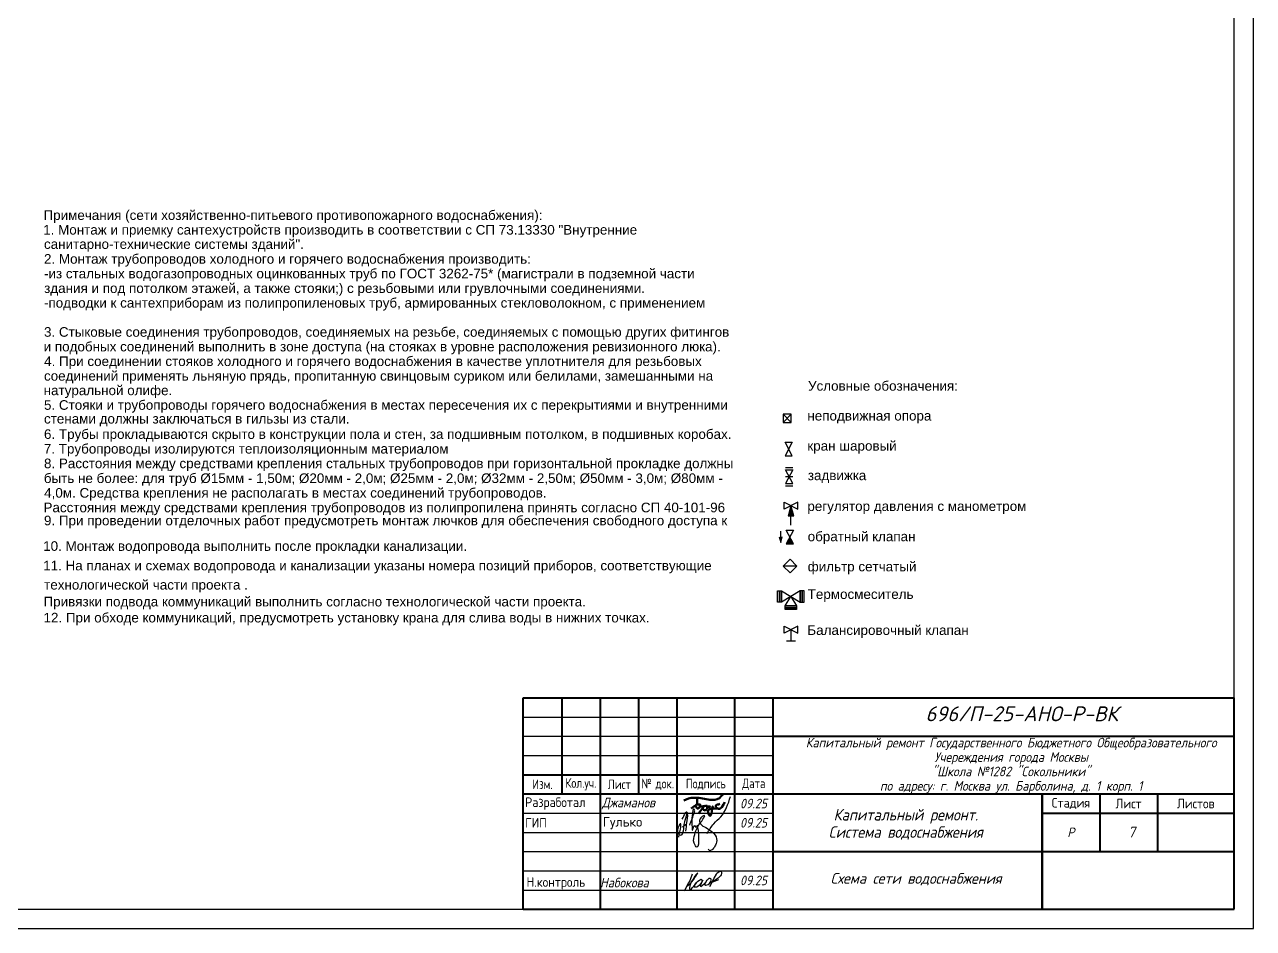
# Model space of a CAD drawing. Header units: millimetres. Extents: x -10178924 to 11692288, y -947381 to 58396.
# Drawn here: x 385898 to 417873, y -576436 to -552916 of the extents above; entities that cross this region are included whole.
import ezdxf

# ---------------------------------------------------------------- set-up
doc = ezdxf.new("R2010")
doc.units = ezdxf.units.MM
for name, color, linetype, lineweight in [('Oborudowanie', 7, 'Continuous', 13), ('PDF _0', 7, 'Continuous', 9), ('PDF _Текст', 7, 'Continuous', 5), ('Shtamp', 7, 'Continuous', 35), ('подписи', 170, 'Continuous', 25), ('ПП_Оформление_подписи_ГИП_Гулько', 5, 'Continuous', 30)]:
    doc.layers.add(name, color=color, linetype=linetype, lineweight=lineweight)
for name, color, linetype in [('PDF __надписи водопровод', 7, 'Continuous'), ('PDF __надписи_вода', 7, 'Continuous'), ('PDF _В1_Арматура', 7, 'Continuous')]:
    doc.layers.add(name, color=color, linetype=linetype)
doc.layers.add('PDF _ВК', color=7, linetype='Continuous', true_color=0x007eff)
doc.styles.add('ISOCPEUR', font='isocpeui.ttf', dxfattribs={"width": 0.9})
doc.styles.add('PDF Arial', font='arial.ttf')
doc.styles.add('PDF ISOCPEUR', font='isocpeur.ttf')
doc.styles.add('PDF ISOCPEUR Italic', font='isocpeui.ttf')
doc.styles.add('М2', font='isocpeur.ttf', dxfattribs={"width": 0.8})

# ---------------------------------------------------------------- blocks, each defined once
blk = doc.blocks.new('A$Cb06f03d6')
at = {"layer": 'ПП_Оформление_подписи_ГИП_Гулько'}
blk.add_line((-125812, 86151), (-99010, 105567), dxfattribs=at)
for points in [[(48334, 37486), (96196, 107493), (144753, 156012), (214812, 300877)], [(-153665, 12505), (-142841, 105790), (-159754, 76722), (-152989, 32784), (-137429, 26024), (-117811, 71315), (-98869, 164600), (-92504, 179742), (-92297, 176756)], [(-128360, 138738), (-93552, 187518), (-92504, 179742), (-97797, 114560), (-104164, 55600)], [(-75533, 97324), (-42210, 189000), (-42210, 208026), (-48269, 212783), (-52164, 202837), (-57357, 65757), (-56924, 62730), (-40479, 94297), (-32257, 83054), (-17543, 96459), (-18408, 94730), (-18706, 73957), (-12202, 5501), (-23909, -59489), (-44288, -31326), (-39549, 31070), (-17839, 86088), (28122, 165376), (-2229, 141546), (2107, 106452), (39396, 79590), (85790, 47095), (115708, 735), (107904, -44757), (87958, -72486), (68013, -84185), (56306, -72920)]]:
    blk.add_spline(points, degree=3, dxfattribs=at)

msp = doc.modelspace()

# ---------------------------------------------------------------- linework, layer by layer
for p, q in [((405633.4, -563057.5), (405849, -563273)), ((405849, -563057.5), (405633.4, -563273)), ((405491.1, -567648.8), (405540.3, -567648.8)), ((405491.1, -567943.9), (405491.1, -567648.8)), ((405540.3, -567648.8), (405540.3, -567943.9)), ((405540.3, -567648.8), (405589.5, -567648.8)), ((405540.3, -567943.9), (405540.3, -567648.8)), ((405589.5, -567648.8), (405589.5, -567943.9)), ((405589.5, -567648.8), (405835.4, -567796.3)), ((405589.5, -567943.9), (405589.5, -567648.8)), ((405835.4, -567796.3), (405589.5, -567943.9)), ((405687.9, -568042.2), (405835.4, -567796.3)), ((405835.4, -567796.3), (405983, -568042.2)), ((405540.3, -567943.9), (405491.1, -567943.9)), ((405589.5, -567943.9), (405540.3, -567943.9)), ((405687.9, -568091.4), (405687.9, -568042.2)), ((405687.9, -568042.2), (405983, -568042.2)), ((405983, -568042.2), (405687.9, -568042.2)), ((405687.9, -568140.6), (405687.9, -568091.4)), ((405687.9, -568091.4), (405983, -568091.4)), ((405983, -568091.4), (405687.9, -568091.4)), ((405983, -568140.6), (405687.9, -568140.6)), ((405983, -568042.2), (405983, -568091.4)), ((405983, -568091.4), (405983, -568140.6)), ((405840.2, -568659.8), (405840.2, -568954.7)), ((405719.5, -568954.7), (405960.8, -568954.7))]:
    msp.add_line(p, q)
at = {"extrusion": (0, 0, -1)}
for p, q in [((406081.3, -567648.8), (405835.4, -567796.3)), ((405835.4, -567796.3), (406081.3, -567943.9)), ((406130.5, -567648.8), (406081.3, -567648.8)), ((406081.3, -567648.8), (406081.3, -567943.9)), ((406081.3, -567943.9), (406081.3, -567648.8)), ((406179.7, -567648.8), (406130.5, -567648.8)), ((406130.5, -567648.8), (406130.5, -567943.9)), ((406130.5, -567943.9), (406130.5, -567648.8)), ((406179.7, -567943.9), (406179.7, -567648.8)), ((406081.3, -567943.9), (406130.5, -567943.9)), ((406130.5, -567943.9), (406179.7, -567943.9))]:
    msp.add_line(p, q, dxfattribs=at)
msp.add_lwpolyline([(405633.4, -563273), (405849, -563273), (405849, -563057.5), (405633.4, -563057.5)], close=True)
at = {"layer": 'Oborudowanie', "color": 7}
for p, q in [((405491.1, -567648.8), (405589.5, -567648.8)), ((405491.1, -567943.9), (405491.1, -567648.8)), ((405540.3, -567943.9), (405540.3, -567648.8)), ((405589.5, -567648.8), (406081.3, -567943.9)), ((405589.5, -567943.9), (406081.3, -567648.8)), ((405589.5, -567648.8), (405589.5, -567943.9)), ((406179.7, -567648.8), (406081.3, -567648.8)), ((406081.3, -567648.8), (406081.3, -567943.9)), ((406130.5, -567648.8), (406130.5, -567943.9)), ((406179.7, -567943.9), (406179.7, -567648.8))]:
    msp.add_line(p, q, dxfattribs=at)
at = {"layer": 'Oborudowanie'}
for p, q in [((405835.4, -567796.3), (405687.9, -568042.2)), ((405983, -568042.2), (405835.4, -567796.3)), ((405687.9, -568140.6), (405687.9, -568042.2)), ((405687.9, -568042.2), (405983, -568042.2)), ((405983, -568091.4), (405687.9, -568091.4)), ((405983, -568140.6), (405687.9, -568140.6))]:
    msp.add_line(p, q, dxfattribs=at)
at = {"layer": 'PDF _0', "lineweight": 25}
for points in [[(291774.7, -576435.8), (417873.2, -576435.8), (417873.2, -517040), (291774.7, -517040)], [(293772.9, -517539.6), (293772.9, -575936.3), (417373.7, -575936.3), (417373.7, -517539.6)]]:
    msp.add_lwpolyline(points, close=True, dxfattribs=at)
at = {"layer": 'PDF __надписи водопровод', "lineweight": 25}
for points in [[(405662.4, -565523.2), (405662.4, -565345.4), (406018, -565523.2), (406018, -565345.4)], [(405662.4, -568748.7), (405662.4, -568570.9), (406018, -568748.7), (406018, -568570.9)]]:
    msp.add_lwpolyline(points, close=True, dxfattribs=at)
at = {"layer": 'PDF __надписи водопровод', "transparency": 33554559}
msp.add_solid([(405809.2, -566248.4), (405902.3, -566426.2), (405716.1, -566426.2)], dxfattribs=at)
at = {"layer": 'PDF __надписи_вода', "lineweight": 30}
msp.add_lwpolyline([(405840.2, -565946.5), (405840.2, -565430.1), (405764, -565701), (405916.4, -565701), (405840.2, -565430.1)], dxfattribs=at)
at = {"layer": 'PDF __надписи_вода', "transparency": 33554559}
for points in [[(405764, -565701), (405840.2, -565430.1), (405840.2, -565701)], [(405840.2, -565430.1), (405840.2, -565701), (405916.4, -565701)]]:
    msp.add_solid(points, dxfattribs=at)
at = {"layer": 'PDF _В1_Арматура', "color": 162, "lineweight": 50, "true_color": 0x0037dd}
for points in [[(403049.3, -573103.5), (403171.9, -573051), (403241.9, -573039.3), (403306.1, -573033.5), (403376.1, -573033.5), (403446.1, -573039.3), (403592, -573062.6), (403726.2, -573086), (403796.2, -573091.8), (403860.4, -573086), (403918.7, -573068.5), (403977, -573045.1), (404023.7, -572998.4), (404070.4, -572957.6)], [(403402.6, -573062.2), (403402.6, -573103), (403402.6, -573143.9), (403396.7, -573184.7), (403379.2, -573213.9), (403350.1, -573243), (403315.1, -573266.4), (403245, -573313.1)], [(403373.4, -573219.7), (403431.8, -573213.9), (403449.3, -573208), (403472.6, -573213.9), (403478.4, -573213.9), (403478.4, -573225.5), (403472.6, -573254.7), (403466.8, -573266.4), (403455.1, -573295.6), (403431.8, -573307.2), (403420.1, -573313.1), (403402.6, -573313.1), (403390.9, -573307.2), (403379.2, -573283.9), (403350.1, -573243)], [(403525.1, -573301.4), (403560.1, -573342.2), (403566, -573353.9), (403589.3, -573359.7), (403606.8, -573365.6), (403618.5, -573359.7), (403636, -573348.1), (403647.6, -573324.7), (403659.3, -573307.2), (403659.3, -573278.1), (403659.3, -573260.5), (403659.3, -573248.9), (403647.6, -573243), (403624.3, -573243), (403577.6, -573254.7), (403437.6, -573441.4)], [(403466.8, -573272.2), (403601, -573248.9)], [(403659.3, -573260.5), (403729.3, -573260.5), (403723.5, -573283.9), (403723.5, -573307.2), (403729.3, -573318.9), (403741, -573318.9), (403764.4, -573324.7), (403793.5, -573318.9), (403805.2, -573307.2), (403805.2, -573283.9), (403799.4, -573260.5), (403793.5, -573324.7), (403781.9, -573388.9), (403770.2, -573441.4), (403758.5, -573476.4), (403758.5, -573488.1), (403746.8, -573499.8), (403741, -573505.6), (403729.3, -573505.6), (403723.5, -573499.8), (403711.8, -573488.1), (403694.3, -573453.1), (403682.7, -573406.4), (403676.8, -573388.9), (403682.7, -573377.2), (403688.5, -573359.7), (403700.2, -573348.1), (403729.3, -573336.4), (403770.2, -573318.9), (403822.7, -573318.9), (403933.6, -573313.1)], [(403986.1, -573196.4), (403951.1, -573208), (403916.1, -573213.9), (403892.7, -573231.4), (403886.9, -573243), (403881.1, -573254.7), (403881.1, -573260.5), (403886.9, -573272.2), (403904.4, -573295.6), (403933.6, -573313.1), (403956.9, -573324.7), (403980.2, -573324.7), (403997.7, -573313.1), (404026.9, -573301.4), (404044.4, -573278), (404085.3, -573213.9), (404120.3, -573149.7)]]:
    msp.add_lwpolyline(points, dxfattribs=at)
at = {"layer": 'PDF _В1_Арматура', "color": 162, "lineweight": 25, "true_color": 0x2b3cd4}
for points in [[(403266, -575023.5), (403227.9, -575142), (403206.7, -575197), (403177.1, -575252.1), (403058.5, -575463.7)], [(403122, -575341), (403164.4, -575311.3), (403206.7, -575273.2), (403253.3, -575230.9), (403299.8, -575171.6), (403342.2, -575112.4), (403380.3, -575053.1), (403393, -575031.9), (403405.7, -575010.8), (403409.9, -574998.1), (403414.1, -574989.6), (403409.9, -574993.8), (403401.4, -575002.3), (403388.7, -575015), (403371.8, -575036.2), (403333.7, -575087), (403291.4, -575150.5), (403253.3, -575214), (403223.6, -575273.2), (403206.7, -575328.3), (403198.2, -575379.1), (403198.2, -575408.7), (403210.9, -575417.2), (403223.6, -575421.4), (403249, -575404.5), (403270.2, -575383.3), (403342.2, -575298.6), (403376, -575252.1), (403414.1, -575209.7), (403460.7, -575175.9), (403481.9, -575158.9), (403494.6, -575154.7), (403511.5, -575158.9), (403520, -575167.4), (403528.4, -575180.1), (403524.2, -575209.7), (403515.7, -575239.4), (403494.6, -575264.8), (403456.5, -575307.1), (403414.1, -575345.2), (403388.7, -575357.9), (403359.1, -575366.4), (403333.7, -575366.4), (403325.2, -575362.1), (403321, -575353.7), (403321, -575332.5), (403337.9, -575307.1), (403363.3, -575273.2), (403388.7, -575239.4)], [(403545.4, -575175.9), (403503, -575264.8), (403477.6, -575307.1), (403473.4, -575315.6), (403473.4, -575328.3), (403481.9, -575336.7), (403490.3, -575341), (403536.9, -575307.1), (403579.2, -575277.5), (403642.7, -575214)], [(403727.4, -575341), (403841.7, -575129.3), (403901, -575023.5), (403913.7, -574998.1), (403934.8, -574976.9), (403960.2, -574960), (403989.9, -574947.3), (404002.6, -574943), (404015.3, -574947.3), (404023.7, -574955.7), (404028, -574972.7), (404028, -575006.5), (404023.7, -575040.4), (404006.8, -575065.8), (403989.9, -575087), (403943.3, -575129.3), (403841.7, -575197), (403790.9, -575222.4), (403735.9, -575247.8)], [(403790.9, -575235.1), (403879.8, -575201.3), (403964.5, -575163.2)]]:
    msp.add_lwpolyline(points, dxfattribs=at)
msp.add_lwpolyline([(403642.7, -575192.8), (403617.3, -575243.6), (403608.9, -575264.8), (403600.4, -575277.5), (403600.4, -575294.4), (403600.4, -575302.9), (403608.9, -575307.1), (403617.3, -575307.1), (403651.2, -575302.9), (403689.3, -575290.2), (403718.9, -575269), (403740.1, -575243.6), (403752.8, -575214), (403761.3, -575184.3), (403765.5, -575171.6), (403761.3, -575154.7), (403752.8, -575142), (403735.9, -575133.5), (403718.9, -575133.5), (403702, -575137.8), (403676.6, -575158.9), (403655.4, -575180.1)], close=True, dxfattribs=at)
at = {"layer": 'PDF _ВК', "color": 7, "lineweight": 30}
for points in [[(405872.7, -563784.5), (405686.4, -564140.1), (405872.7, -564140.1), (405686.4, -563784.5)], [(405885.4, -564499.9), (405699.1, -564855.6), (405885.4, -564855.6), (405699.1, -564499.9)], [(405902.3, -566070.6), (405716.1, -566426.2), (405902.3, -566426.2), (405716.1, -566070.6)]]:
    msp.add_lwpolyline(points, close=True, dxfattribs=at)
for points in [[(405699.1, -564444.9), (405885.4, -564444.9)], [(405699.1, -564677.7), (405885.4, -564677.7)], [(405699.1, -564914.8), (405885.4, -564914.8)], [(405534, -566248.4), (405572.1, -566392.3), (405572.1, -566100.2)], [(405572.1, -566392.3), (405614.5, -566248.4)], [(405991.2, -567006.2), (405817.7, -566828.4), (405639.9, -567006.2), (405817.7, -567184), (405991.2, -567006.2), (405639.9, -567006.2)]]:
    msp.add_lwpolyline(points, dxfattribs=at)
at = {"layer": 'Shtamp', "linetype": 'Continuous', "lineweight": 40}
for p, q in [((398873.7, -570436.2), (417373.7, -570436.2)), ((398873.7, -575936.2), (398873.7, -570436.2)), ((399873.7, -570436.2), (399873.7, -572936.2)), ((400873.7, -570436.2), (400873.7, -575936.2)), ((401873.7, -570436.2), (401873.7, -572936.2)), ((402873.7, -570436.2), (402873.7, -575936.2)), ((404373.7, -570436.2), (404373.7, -575936.2)), ((405373.7, -575936.2), (405373.7, -570437.3)), ((417373.7, -575936.2), (417373.7, -570436.2)), ((405373.7, -571436.2), (417373.7, -571436.2)), ((398873.7, -572436.2), (405373.7, -572436.2)), ((398873.7, -572936.2), (417373.7, -572936.2)), ((412373.7, -575936.2), (412373.7, -572936.2)), ((412373.7, -572936.2), (412373.7, -575936.2)), ((413873.7, -572936.2), (413873.7, -574436.2)), ((415373.7, -572936.2), (415373.7, -574436.2)), ((412373.7, -573436.2), (417373.7, -573436.2)), ((405373.7, -574436.2), (417373.7, -574436.2)), ((398873.7, -575936.2), (417373.7, -575936.2))]:
    msp.add_line(p, q, dxfattribs=at)
at = {"layer": 'Shtamp', "linetype": 'Continuous', "lineweight": 25}
for p, q in [((398873.7, -570936.2), (405373.7, -570936.2)), ((398873.7, -571436.2), (405373.7, -571436.2)), ((398873.7, -571936.2), (405373.7, -571936.2)), ((398873.7, -573436.2), (405373.7, -573436.2)), ((398873.7, -573936.2), (405373.7, -573936.2)), ((398873.7, -574436.2), (405373.7, -574436.2)), ((398873.7, -574936.2), (405373.7, -574936.2)), ((398873.7, -575436.2), (405373.7, -575436.2))]:
    msp.add_line(p, q, dxfattribs=at)

# ---------------------------------------------------------------- block references
at = {"layer": 'подписи', "xscale": 0.003662109375, "yscale": 0.003662109375, "zscale": 0.003662109375}
msp.add_blockref('A$Cb06f03d6', (403481.2, -574105), dxfattribs=at)

# ---------------------------------------------------------------- texts
at = {"layer": 'PDF _Текст', "color": 7, "attachment_point": 7, "style": 'PDF Arial'}
for s, insert, char_height in [('Примечания (сети хозяйственно-питьевого противопожарного водоснабжения):', (386390.2, -558075), 250.003), ('1. Монтаж и приемку сантехустройств производить в соответствии с СП 73.13330 "Внутренние', (386381.8, -558456.1), 250.003), ('санитарно-технические системы зданий".', (386402.9, -558828.7), 250.003), ('2. Монтаж трубопроводов холодного и горячего водоснабжения производить:', (386402.9, -559213.9), 250.003), ('-из стальных водогазопроводных оцинкованных труб по ГОСТ 3262-75* (магистрали в подземной части', (386402.9, -559594.9), 250.003), ('здания и под потолком этажей, а также стояки;) с резьбовыми или грувлочными соединениями.', (386407.2, -559975.9), 250.003), ('-подводки к сантехприборам из полипропиленовых труб, армированных стекловолокном, с применением', (386402.9, -560356.9), 250.003), ('3. Стыковые соединения трубопроводов, соединяемых на резьбе, соединяемых с помощью других фитингов', (386402.9, -561114.7), 250.003), ('и подобных соединений выполнить в зоне доступа (на стояках в уровне расположения ревизионного люка).', (386394.5, -561495.7), 250.003), ('4. При соединении стояков холодного и горячего водоснабжения в качестве уплотнителя для резьбовых', (386407.2, -561876.7), 250.003), ('соединений применять льняную прядь, пропитанную свинцовым суриком или белилами, замешанными на', (386402.9, -562257.7), 250.003), ('натуральной олифе.', (386394.5, -562634.5), 250.003), ('Условные обозначения:', (406283.4, -562446.6), 250.003), ('5. Стояки и трубопроводы горячего водоснабжения в местах пересечения их с перекрытиями и внутренними', (386402.9, -563015.5), 250.003), ('неподвижная опора', (406266.4, -563295.1), 250.003), ('стенами должны заключаться в гильзы из стали.', (386402.9, -563370.1), 250.003), ('6. Трубы прокладываются скрыто в конструкции пола и стен, за подшивным потолком, в подшивных коробах.', (386402.9, -563773.3), 250.003), ('7. Трубопроводы изолируются теплоизоляционным материалом', (386398.7, -564154.3), 250.003), ('кран шаровый', (406266.4, -564078.3), 250.003), ('8. Расстояния между средствами крепления стальных трубопроводов при горизонтальной прокладке должны', (386402.9, -564535.3), 250.003), ('быть не более: для труб Ø15мм - 1,50м; Ø20мм - 2,0м; Ø25мм - 2,0м; Ø32мм - 2,50м; Ø50мм - 3,0м; Ø80мм -', (386398.7, -564920.6), 250.003), ('задвижка', (406279.1, -564843.4), 250), ('4,0м. Средства крепления не располагать в местах соединений трубопроводов.', (386407.2, -565301.6), 250.003), ('Расстояния между средствами крепления трубопроводов из полипропилена принять согласно СП 40-101-96', (386390.2, -565682.6), 250.003), ('регулятор давления с манометром', (406266.4, -565648.7), 250.003), ('9. При проведении отделочных работ предусмотреть монтаж лючков для обеспечения свободного доступа к', (386402.9, -566021.3), 250.003), ('обратный клапан', (406274.9, -566436.3), 250.003), ('10. Монтаж водопровода выполнить после прокладки канализации.', (386381.8, -566686.1), 250.003), ('11. На планах и схемах водопровода и канализации указаны номера позиций приборов, соответствующие', (386381.8, -567194), 250.003), ('фильтр сетчатый', (406274.9, -567219.5), 250.003), ('технологической части проекта .', (386407.2, -567693.7), 250.003), ('Привязки подвода коммуникаций выполнить согласно технологической части проекта.\\P12. При обходе коммуникаций, предусмотреть установку крана для слива воды в нижних точках.', (386390.2, -568548.9), 250.003), ('Термосмеситель', (406274.9, -567937.8), 250.003), ('Балансировочный клапан', (406266.4, -568874.3), 250.003)]:
    msp.add_mtext(s, dxfattribs=dict(at, insert=insert, char_height=char_height))
at = {"layer": 'PDF _Текст', "attachment_point": 4, "style": 'PDF ISOCPEUR'}
for s, insert, char_height in [('{\\fISOCPEUR|b0|i1|c204|p34;\\H1.29167x;696/П-25-АНО-Р-ВК}', (409339.9, -570851.6), 299.98), ('Гулько', (400942, -573695.5), 249.98)]:
    msp.add_mtext(s, dxfattribs=dict(at, insert=insert, char_height=char_height))
at = {"layer": 'PDF _Текст', "char_height": 279.247, "attachment_point": 4, "rotation": 359.93725, "style": 'PDF ISOCPEUR Italic'}
for s, insert in [('{\\fGOST Common|b0|i1|c204|p34;7}', (414606.4, -573929.9)), ('{\\fGOST Common|b0|i1|c204|p34;Схема сети водоснабжения}', (406869.6, -575154))]:
    msp.add_mtext(s, dxfattribs=dict(at, insert=insert))
at = {"layer": 'Shtamp', "color": 18, "ltscale": 100, "true_color": 0x000000, "style": 'ISOCPEUR', "width": 0.9}
for p in [(404513.7, -573311.2), (404513.7, -573811.2), (404513.7, -575311.2)]:
    msp.add_text('09.25', height=250, dxfattribs=at).set_placement(p)
at = {"layer": 'Shtamp', "ltscale": 33.333333, "attachment_point": 5, "line_spacing_factor": 0.9, "style": 'ISOCPEUR'}
for s, insert, char_height, width in [('Капитальный ремонт Государственного Бюджетного Общеобразовательного Учереждения города Москвы\\P"Школа №1282 "Сокольники"\\Pпо адресу: г. Москва ул. Барболина, д. 1 корп. 1', (411570.5, -572197.6), 250, 11349.303), ('{\\W0.9;Капитальный ремонт. \\PСистема водоснабжения}', (408828.6, -573726.4), 300, 7000)]:
    msp.add_mtext(s, dxfattribs=dict(at, insert=insert, char_height=char_height, width=width))
at = {"layer": 'Shtamp', "color": 18, "ltscale": 100, "true_color": 0x000000, "char_height": 250}
for s, insert, width, attachment_point, style in [('{\\C256;Изм.}', (399373.7, -572686.2), 1000, 5, 'М2'), ('{\\C256;Кол\\W0.9;\\T0.9;.\\W0.8;\\T1;уч.}', (400373.7, -572686.2), 1000, 5, 'М2'), ('{\\C256;Лист}', (401373.7, -572686.2), 1000, 5, 'М2'), ('{\\C256;№\\W0.7;\\T0.75; \\W0.8;\\T1;док.}', (402373.7, -572686.2), 1000, 5, 'М2'), ('{\\C256;Подпись}', (403623.7, -572686.2), 1500, 5, 'М2'), ('{\\C256;Дата}', (404873.7, -572686.2), 1000, 5, 'М2'), ('\\pxl0.2,t0;{\\fISOCPEUR|b0|i0|c204|p34;\\W0.9;\\C256;Разработал}', (398873.7, -573186.2), 2000, 4, 'ISOCPEUR'), ('\\pxi0.2,t0;{\\C256;Джаманов}', (400873.7, -573186.2), 2000, 4, 'ISOCPEUR'), ('{\\fISOCPEUR|b0|i0|c204|p34;\\C256;Стадия}', (413123.7, -573186.2), 1500, 5, 'ISOCPEUR'), ('{\\fISOCPEUR|b0|i0|c204|p34;\\C256;Лист}', (414623.7, -573186.2), 1500, 5, 'ISOCPEUR'), ('{\\fISOCPEUR|b0|i0|c204|p34;\\C256;Листов}', (416373.7, -573186.2), 2000, 5, 'ISOCPEUR'), ('\\pxl0.2,t0;{\\fISOCPEUR|b0|i0|c204|p34;\\W0.9;\\C256;ГИП}', (398873.7, -573686.2), 2000, 4, 'ISOCPEUR'), ('{\\C256;Р}', (413123.7, -573936.2), 1500, 5, 'ISOCPEUR'), ('{\\fISOCPEUR|b0|i0|c204|p34;Н.контроль}', (398959.2, -575262.8), 2000, 4, 'ISOCPEUR'), ('{\\W0.9;Набокова}', (400873.7, -575244.1), 2000, 4, 'ISOCPEUR')]:
    msp.add_mtext(s, dxfattribs=dict(at, insert=insert, width=width, attachment_point=attachment_point, style=style))

doc.saveas('drawing.dxf')
